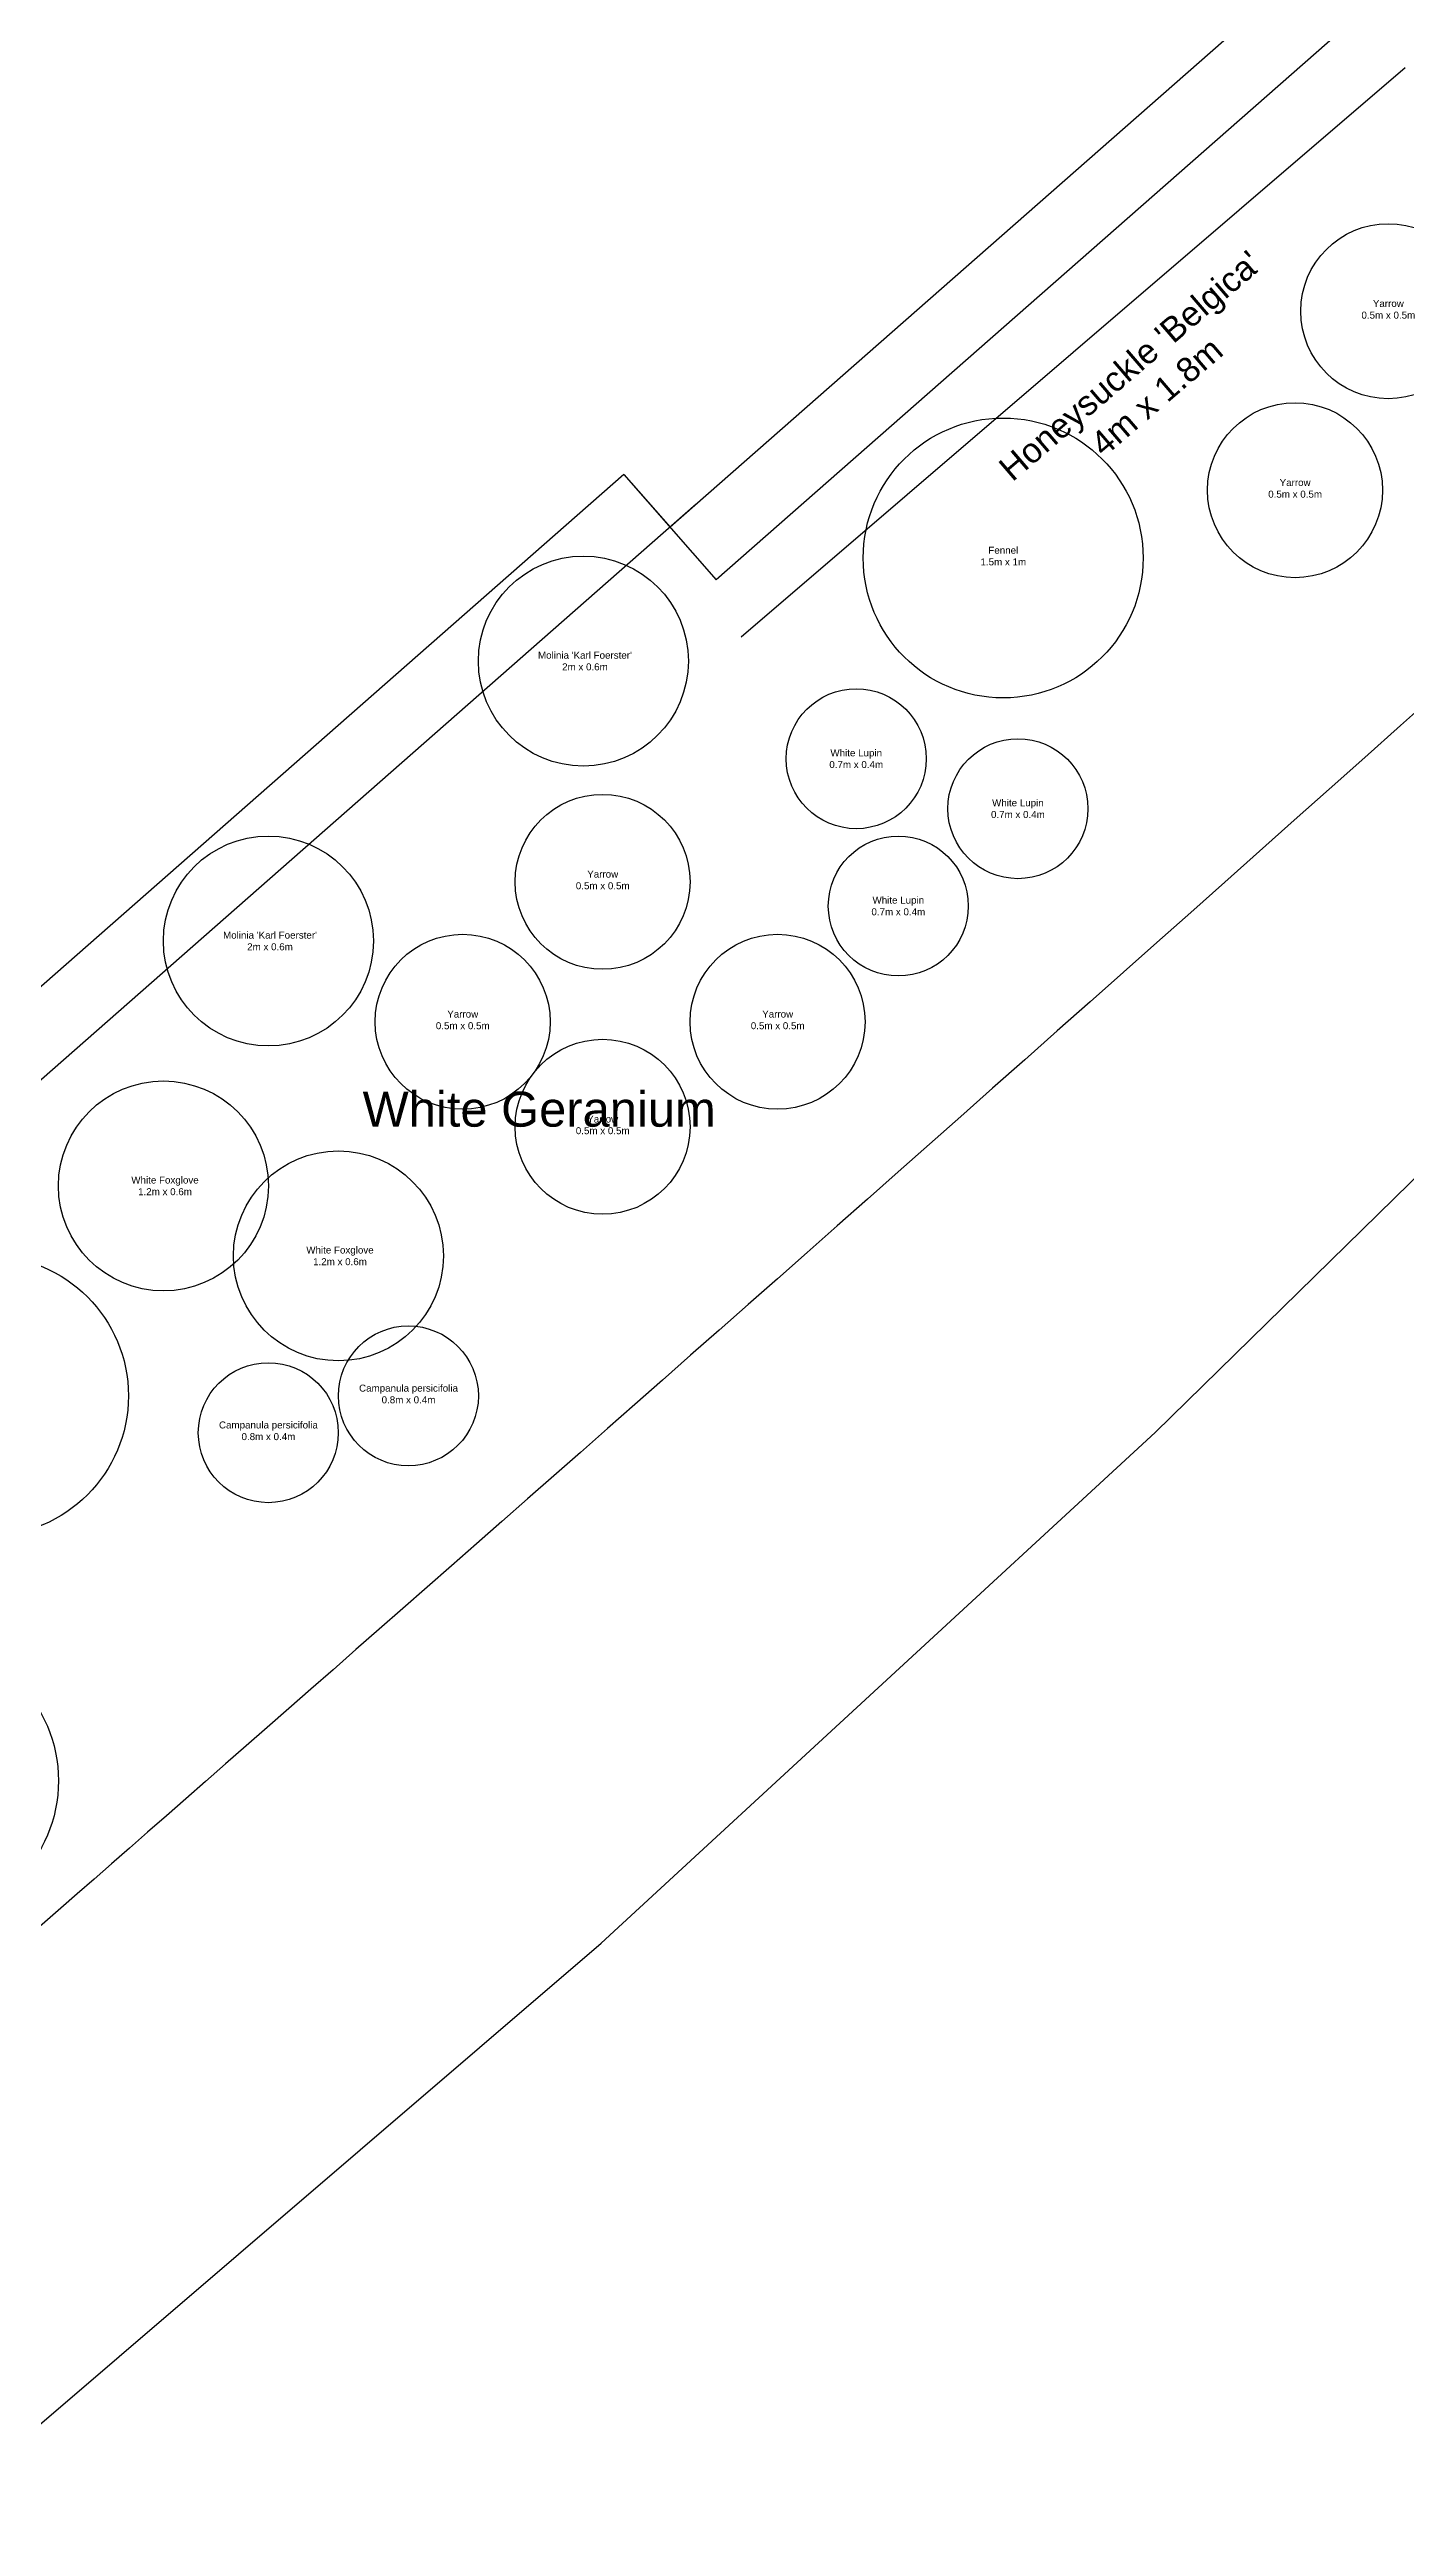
# Model space of a CAD drawing. Header units: metres. Extents: x 0 to 134, y 7 to 109.
# Drawn here: x 73.07 to 76.95, y 39.77 to 46.85 of the extents above; entities that cross this region are included whole.
import ezdxf

# ---------------------------------------------------------------- set-up
doc = ezdxf.new("R2010")
doc.units = ezdxf.units.M
for name, color, linetype, true_color in [('Borders', 6, 'Continuous', 0xff00ff), ('Boundary', 5, 'Continuous', 0x0000ff), ('Ground cover', 56, 'Continuous', 0x808000), ('Patio', 9, 'Continuous', 0xc0c0c0), ('Plants', 96, 'Continuous', 0x008000), ('Structures', 136, 'Continuous', 0x008080)]:
    doc.layers.add(name, color=color, linetype=linetype, true_color=true_color)
doc.layers.add('Plant - Perennial', color=3, linetype='Continuous', lineweight=25, true_color=0x00ff00)
doc.styles.add('textstyle123', font='')
doc.styles.add('textstyle152', font='')
doc.styles.add('textstyle67', font='')
doc.styles.add('textstyle69', font='')
doc.styles.add('textstyle76', font='')
doc.styles.add('textstyle77', font='')
doc.styles.add('textstyle78', font='')
doc.styles.add('textstyle80', font='')
doc.styles.add('textstyle81', font='')
doc.styles.get('textstyle123').set_extended_font_data('Arial')
doc.styles.get('textstyle152').set_extended_font_data('Arial')
doc.styles.get('textstyle67').set_extended_font_data('Arial')
doc.styles.get('textstyle69').set_extended_font_data('Arial')
doc.styles.get('textstyle76').set_extended_font_data('Arial')
doc.styles.get('textstyle77').set_extended_font_data('Arial')
doc.styles.get('textstyle78').set_extended_font_data('Arial')
doc.styles.get('textstyle80').set_extended_font_data('Arial')
doc.styles.get('textstyle81').set_extended_font_data('Arial')

# ---------------------------------------------------------------- blocks, each defined once
blk = doc.blocks.new('Plant - Yarrow')
at = {"layer": 'Plants'}
blk.add_circle((0, 0), 0.25, dxfattribs=at)
at = {"layer": 'Plants', "color": 30, "true_color": 0xff7f00, "insert": (0.0003, 0.0053), "char_height": 0.02, "attachment_point": 5, "style": 'textstyle81'}
blk.add_mtext('Yarrow\\P0.5m x 0.5m', dxfattribs=at)
blk = doc.blocks.new('Plant - White Foxglove')
at = {"layer": 'Plants'}
blk.add_circle((0, 0), 0.3, dxfattribs=at)
at = {"layer": 'Plants', "color": 30, "true_color": 0xff7f00, "insert": (0.0045, 0), "char_height": 0.02, "attachment_point": 5, "style": 'textstyle77'}
blk.add_mtext('White Foxglove\\P1.2m x 0.6m', dxfattribs=at)
blk = doc.blocks.new('Plant - White Lupin')
at = {"layer": 'Plants'}
blk.add_circle((0, 0), 0.2, dxfattribs=at)
at = {"layer": 'Plants', "color": 30, "true_color": 0xff7f00, "insert": (0, 0), "char_height": 0.02, "attachment_point": 5, "style": 'textstyle80'}
blk.add_mtext('White Lupin\\P0.7m x 0.4m', dxfattribs=at)
blk = doc.blocks.new('Plant - Fennel')
at = {"layer": 'Plants'}
blk.add_circle((-0.0003, -0.0053), 0.4, dxfattribs=at)
at = {"layer": 'Plants', "color": 30, "true_color": 0xff7f00, "insert": (0, 0), "char_height": 0.02, "attachment_point": 5, "style": 'textstyle69'}
blk.add_mtext('Fennel\\P1.5m x 1m', dxfattribs=at)
blk = doc.blocks.new('Plant - Campanula persicifolia')
at = {"layer": 'Plants'}
blk.add_circle((-0.0003, -0.0053), 0.2, dxfattribs=at)
at = {"layer": 'Plants', "color": 30, "true_color": 0xff7f00, "insert": (0, 0), "char_height": 0.02, "attachment_point": 5, "style": 'textstyle67'}
blk.add_mtext('Campanula persicifolia\\P0.8m x 0.4m', dxfattribs=at)
blk = doc.blocks.new('Plant - Valerian')
at = {"layer": 'Plants'}
blk.add_circle((0, 0), 0.4, dxfattribs=at)
at = {"layer": 'Plants', "color": 30, "true_color": 0xff7f00, "insert": (0.0003, 0.0053), "char_height": 0.02, "attachment_point": 5, "style": 'textstyle76'}
blk.add_mtext('Valerian\\P1.5m x 1m', dxfattribs=at)
blk = doc.blocks.new("Perennial - Molinia 'Karl Foerster'")
at = {"layer": 'Plants'}
blk.add_circle((-0.0045, 0), 0.3, dxfattribs=at)
at = {"layer": 'Plants', "color": 30, "true_color": 0xff7f00, "insert": (0, 0), "char_height": 0.02, "attachment_point": 5, "style": 'textstyle78'}
blk.add_mtext("Molinia 'Karl Foerster'\\P2m x 0.6m", dxfattribs=at)

msp = doc.modelspace()

# ---------------------------------------------------------------- linework, layer by layer
at = {"layer": 'Borders'}
for p, q in [((82.5639, 51.9954), (74.9796, 45.3324)), ((81.7664, 51.5609), (74.8476, 45.4827)), ((74.7156, 45.6329), (68.3299, 40.0229)), ((74.7156, 45.6329), (74.8476, 45.4827)), ((74.7156, 45.6329), (74.9796, 45.3324)), ((74.9228, 45.5487), (68.4619, 39.8727))]:
    msp.add_line(p, q, dxfattribs=at)
at = {"layer": 'Boundary', "color": 16, "true_color": 0x800000}
for p, q in [((76.2338, 42.8948), (79.4034, 45.9999)), ((74.6504, 41.4359), (76.2338, 42.8948)), ((71.5882, 38.8099), (74.6504, 41.4359))]:
    msp.add_line(p, q, dxfattribs=at)
at = {"layer": 'Patio'}
msp.add_open_spline([(85.0549, 53.8754), (83.6552, 51.0039), (77.8397, 45.6771), (72.1056, 40.6598), (72.1056, 40.6598), (72.1056, 40.6598)], degree=3, dxfattribs=at)
at = {"layer": 'Plants'}
msp.add_line((76.9484, 46.7957), (75.0507, 45.1682), dxfattribs=at)
at = {"layer": 'Structures'}
msp.add_circle((72.9, 43), 0.4, dxfattribs=at)

# ---------------------------------------------------------------- block references
at = {"layer": 'Ground cover'}
for p in [(75.3797, 44.8208), (75.8417, 44.6781), (75.5, 44.4)]:
    msp.add_blockref('Plant - White Lupin', p, dxfattribs=at)
at = {"layer": 'Plant - Perennial'}
for p in [(74.6045, 45.1), (73.7045, 44.3)]:
    msp.add_blockref("Perennial - Molinia 'Karl Foerster'", p, dxfattribs=at)
at = {"layer": 'Plants'}
for name, p in [('Plant - Yarrow', (76.9, 46.1)), ('Plant - Yarrow', (76.6336, 45.5883)), ('Plant - Fennel', (75.8, 45.4)), ('Plant - Yarrow', (74.655, 44.4691)), ('Plant - Yarrow', (74.255, 44.0691)), ('Plant - Yarrow', (75.155, 44.0691)), ('Plant - Yarrow', (74.655, 43.7691)), ('Plant - White Foxglove', (73.4, 43.6)), ('Plant - White Foxglove', (73.9, 43.4)), ('Plant - Campanula persicifolia', (74.1003, 43.0053)), ('Plant - Campanula persicifolia', (73.7, 42.9)), ('Plant - Valerian', (72.7, 41.9))]:
    msp.add_blockref(name, p, dxfattribs=at)

# ---------------------------------------------------------------- texts
at = {"layer": 'Ground cover', "insert": (74.4737, 43.8186), "char_height": 0.1, "attachment_point": 5, "style": 'textstyle152'}
msp.add_mtext('White Geranium', dxfattribs=at)
at = {"layer": 'Plants', "color": 30, "true_color": 0xff7f00, "insert": (76.2, 45.9), "char_height": 0.07, "attachment_point": 5, "rotation": 40.61871, "style": 'textstyle123'}
msp.add_mtext("Honeysuckle 'Belgica'\\P4m x 1.8m", dxfattribs=at)

doc.saveas('drawing.dxf')
